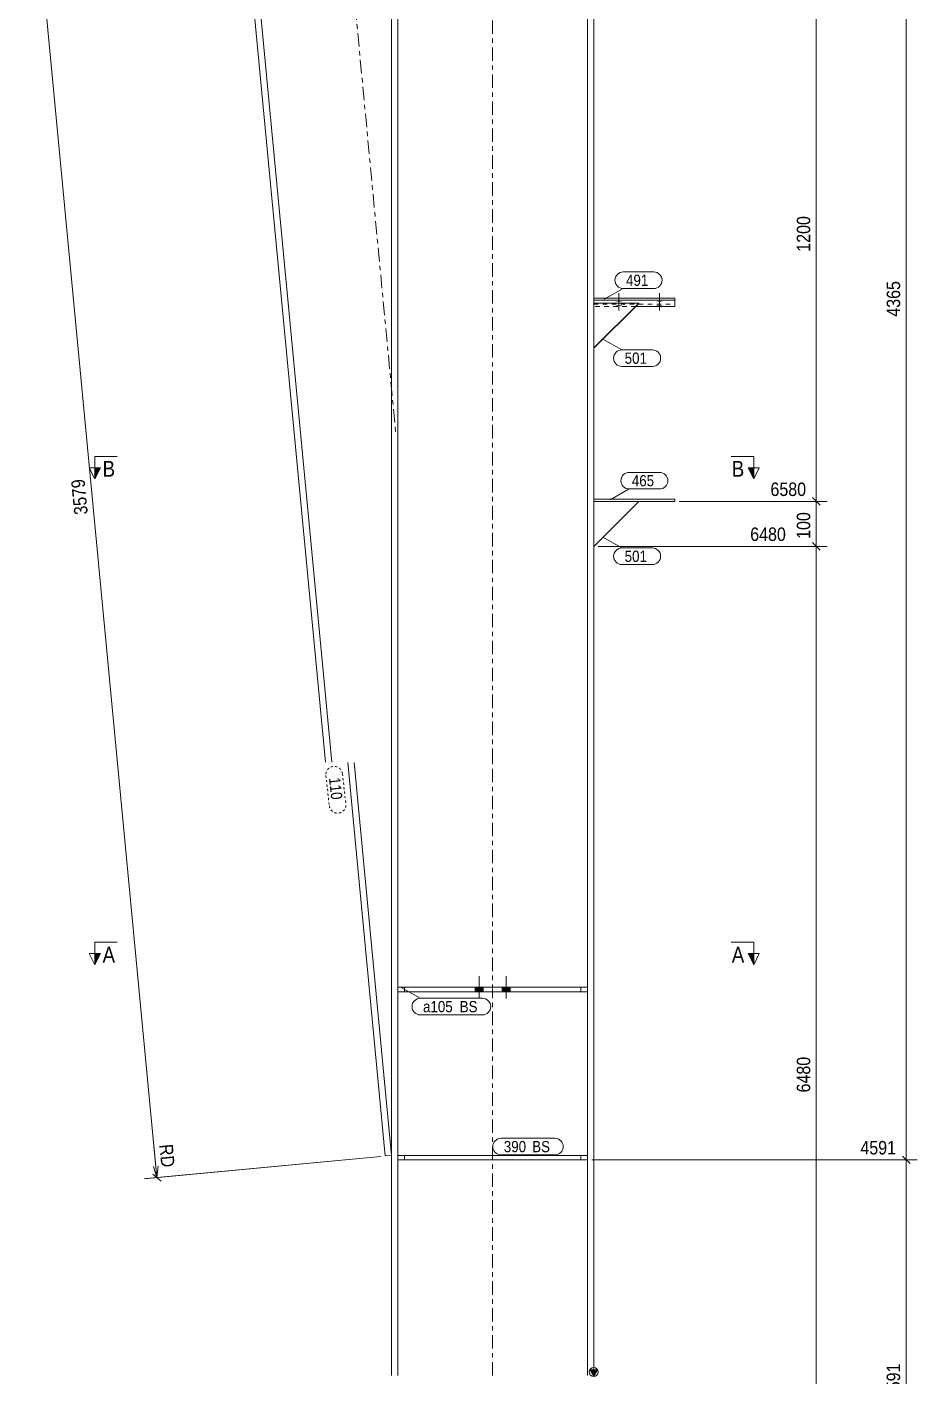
# Model space of a CAD drawing. Header units: millimetres. Extents: x 2 to 579, y 1 to 825.
# Drawn here: x 199.3 to 397.3, y 178.8 to 478.9 of the extents above; entities that cross this region are included whole.
import ezdxf

# ---------------------------------------------------------------- set-up
doc = ezdxf.new("R2010")
doc.units = ezdxf.units.MM
for name, pattern in [('XKITLINE00', [0]), ('XKITLINE01', [4, 1, -1, 1, -1]), ('XKITLINE02', [4, 2, -2]), ('XKITLINE03', [6, 3, -1, 1, -1]), ('XKITLINE04', [3, 0.5, -0.5, 0.5, -0.5, 0.5, -0.5])]:
    doc.linetypes.add(name, pattern=pattern)
for name, color, linetype, lineweight in [('Bolt', 3, 'Continuous', 0), ('Dimensions', 7, 'Continuous', 0), ('Part', 2, 'Continuous', 0), ('PartMark', 7, 'Continuous', 0), ('Section', 6, 'Continuous', 0)]:
    doc.layers.add(name, color=color, linetype=linetype, lineweight=lineweight)
doc.styles.add('ARIAL', font='ARIAL.TTF')

# ---------------------------------------------------------------- blocks, each defined once
blk = doc.blocks.new('*A14')
at = {"layer": 'Bolt'}
for points in [[(299, 264.26), (299, 265.26), (300.8, 265.26), (300.8, 264.26)], [(299, 264.26), (299, 265.26), (300.8, 265.26), (300.8, 264.26)], [(305, 264.26), (305, 265.26), (306.8, 265.26), (306.8, 264.26)], [(305, 264.26), (305, 265.26), (306.8, 265.26), (306.8, 264.26)]]:
    blk.add_hatch(color=3, dxfattribs=at).paths.add_polyline_path(points, flags=17)
at = {"layer": 'Bolt', "color": 3, "linetype": 'XKITLINE00', "lineweight": 0}
for p, q in [((299.9, 267.76), (299.9, 262.76)), ((299.9, 267.76), (299.9, 262.76)), ((305.9, 267.76), (305.9, 262.76)), ((305.9, 267.76), (305.9, 262.76)), ((299, 265.26), (299, 264.26)), ((299, 265.26), (299, 264.26)), ((300.8, 265.26), (300.8, 264.26)), ((300.8, 265.26), (300.8, 264.26)), ((305, 265.26), (305, 264.26)), ((305, 265.26), (305, 264.26)), ((306.8, 265.26), (306.8, 264.26)), ((306.8, 265.26), (306.8, 264.26))]:
    blk.add_line(p, q, dxfattribs=at)
blk = doc.blocks.new('*A15')
at = {"layer": 'Bolt', "color": 3, "linetype": 'XKITLINE02', "lineweight": 0}
for p, q in [((299.9, 267.76), (299.9, 262.76)), ((299.9, 267.76), (299.9, 262.76)), ((305.9, 267.76), (305.9, 262.76)), ((305.9, 267.76), (305.9, 262.76)), ((299, 265.26), (299, 264.26)), ((299, 265.26), (299, 264.26)), ((300.8, 265.26), (300.8, 264.26)), ((300.8, 265.26), (300.8, 264.26)), ((305, 265.26), (305, 264.26)), ((305, 265.26), (305, 264.26)), ((306.8, 265.26), (306.8, 264.26)), ((306.8, 265.26), (306.8, 264.26))]:
    blk.add_line(p, q, dxfattribs=at)
blk = doc.blocks.new('*A18')
at = {"layer": 'Bolt'}
for points in [[(331.03, 417.91), (331.07, 417.91), (331.1, 417.91), (331.14, 417.91), (331.17, 417.91), (331.2, 417.9), (331.23, 417.9), (331.27, 417.9), (331.3, 417.9), (331.33, 417.9), (331.36, 417.9), (331.39, 417.9), (331.42, 417.89), (331.44, 417.89), (331.47, 417.89), (331.49, 417.89), (331.52, 417.88), (331.54, 417.88), (331.56, 417.88), (331.58, 417.88), (331.6, 417.87), (331.62, 417.87), (331.63, 417.87), (331.65, 417.86), (331.66, 417.86), (331.67, 417.86), (331.68, 417.85), (331.69, 417.85), (331.69, 417.85), (331.7, 417.84), (331.7, 417.84), (331.7, 417.83), (331.7, 417.83), (331.7, 417.83), (331.69, 417.82), (331.69, 417.82), (331.68, 417.82), (331.67, 417.81), (331.66, 417.81), (331.65, 417.81), (331.63, 417.8), (331.62, 417.8), (331.6, 417.8), (331.58, 417.79), (331.56, 417.79), (331.54, 417.79), (331.52, 417.79), (331.49, 417.78), (331.47, 417.78), (331.44, 417.78), (331.42, 417.78), (331.39, 417.77), (331.36, 417.77), (331.33, 417.77), (331.3, 417.77), (331.27, 417.77), (331.23, 417.77), (331.2, 417.76), (331.17, 417.76), (331.14, 417.76), (331.1, 417.76), (331.07, 417.76), (331.03, 417.76), (331, 417.76), (330.96, 417.76), (330.93, 417.76), (330.9, 417.76), (330.86, 417.76), (330.83, 417.76), (330.8, 417.76), (330.76, 417.77), (330.73, 417.77), (330.7, 417.77), (330.67, 417.77), (330.64, 417.77), (330.61, 417.77), (330.58, 417.78), (330.56, 417.78), (330.53, 417.78), (330.5, 417.78), (330.48, 417.79), (330.46, 417.79), (330.44, 417.79), (330.42, 417.79), (330.4, 417.8), (330.38, 417.8), (330.37, 417.8), (330.35, 417.81), (330.34, 417.81), (330.33, 417.81), (330.32, 417.82), (330.31, 417.82), (330.31, 417.82), (330.3, 417.83), (330.3, 417.83), (330.3, 417.83), (330.3, 417.84), (330.3, 417.84), (330.31, 417.85), (330.31, 417.85), (330.32, 417.85), (330.33, 417.86), (330.34, 417.86), (330.35, 417.86), (330.37, 417.87), (330.38, 417.87), (330.4, 417.87), (330.42, 417.88), (330.44, 417.88), (330.46, 417.88), (330.48, 417.88), (330.5, 417.89), (330.53, 417.89), (330.56, 417.89), (330.58, 417.89), (330.61, 417.9), (330.64, 417.9), (330.67, 417.9), (330.7, 417.9), (330.73, 417.9), (330.76, 417.9), (330.8, 417.9), (330.83, 417.91), (330.86, 417.91), (330.9, 417.91), (330.93, 417.91), (330.96, 417.91), (331, 417.91)], [(340.03, 417.91), (340.07, 417.91), (340.1, 417.91), (340.14, 417.91), (340.17, 417.91), (340.2, 417.9), (340.23, 417.9), (340.27, 417.9), (340.3, 417.9), (340.33, 417.9), (340.36, 417.9), (340.39, 417.9), (340.42, 417.89), (340.44, 417.89), (340.47, 417.89), (340.49, 417.89), (340.52, 417.88), (340.54, 417.88), (340.56, 417.88), (340.58, 417.88), (340.6, 417.87), (340.62, 417.87), (340.63, 417.87), (340.65, 417.86), (340.66, 417.86), (340.67, 417.86), (340.68, 417.85), (340.69, 417.85), (340.69, 417.85), (340.7, 417.84), (340.7, 417.84), (340.7, 417.83), (340.7, 417.83), (340.7, 417.83), (340.69, 417.82), (340.69, 417.82), (340.68, 417.82), (340.67, 417.81), (340.66, 417.81), (340.65, 417.81), (340.63, 417.8), (340.62, 417.8), (340.6, 417.8), (340.58, 417.79), (340.56, 417.79), (340.54, 417.79), (340.52, 417.79), (340.49, 417.78), (340.47, 417.78), (340.44, 417.78), (340.42, 417.78), (340.39, 417.77), (340.36, 417.77), (340.33, 417.77), (340.3, 417.77), (340.27, 417.77), (340.23, 417.77), (340.2, 417.76), (340.17, 417.76), (340.14, 417.76), (340.1, 417.76), (340.07, 417.76), (340.03, 417.76), (340, 417.76), (339.96, 417.76), (339.93, 417.76), (339.9, 417.76), (339.86, 417.76), (339.83, 417.76), (339.8, 417.76), (339.76, 417.77), (339.73, 417.77), (339.7, 417.77), (339.67, 417.77), (339.64, 417.77), (339.61, 417.77), (339.58, 417.78), (339.56, 417.78), (339.53, 417.78), (339.5, 417.78), (339.48, 417.79), (339.46, 417.79), (339.44, 417.79), (339.42, 417.79), (339.4, 417.8), (339.38, 417.8), (339.37, 417.8), (339.35, 417.81), (339.34, 417.81), (339.33, 417.81), (339.32, 417.82), (339.31, 417.82), (339.31, 417.82), (339.3, 417.83), (339.3, 417.83), (339.3, 417.83), (339.3, 417.84), (339.3, 417.84), (339.31, 417.85), (339.31, 417.85), (339.32, 417.85), (339.33, 417.86), (339.34, 417.86), (339.35, 417.86), (339.37, 417.87), (339.38, 417.87), (339.4, 417.87), (339.42, 417.88), (339.44, 417.88), (339.46, 417.88), (339.48, 417.88), (339.5, 417.89), (339.53, 417.89), (339.56, 417.89), (339.58, 417.89), (339.61, 417.9), (339.64, 417.9), (339.67, 417.9), (339.7, 417.9), (339.73, 417.9), (339.76, 417.9), (339.8, 417.9), (339.83, 417.91), (339.86, 417.91), (339.9, 417.91), (339.93, 417.91), (339.96, 417.91), (340, 417.91)], [(331.03, 417.07), (331.07, 417.07), (331.1, 417.07), (331.14, 417.07), (331.17, 417.07), (331.2, 417.07), (331.23, 417.06), (331.27, 417.06), (331.3, 417.06), (331.33, 417.06), (331.36, 417.06), (331.39, 417.06), (331.42, 417.05), (331.44, 417.05), (331.47, 417.05), (331.49, 417.05), (331.52, 417.04), (331.54, 417.04), (331.56, 417.04), (331.58, 417.04), (331.6, 417.03), (331.62, 417.03), (331.63, 417.03), (331.65, 417.02), (331.66, 417.02), (331.67, 417.02), (331.68, 417.01), (331.69, 417.01), (331.69, 417.01), (331.7, 417), (331.7, 417), (331.7, 417), (331.7, 416.99), (331.7, 416.99), (331.69, 416.98), (331.69, 416.98), (331.68, 416.98), (331.67, 416.97), (331.66, 416.97), (331.65, 416.97), (331.63, 416.96), (331.62, 416.96), (331.6, 416.96), (331.58, 416.95), (331.56, 416.95), (331.54, 416.95), (331.52, 416.95), (331.49, 416.94), (331.47, 416.94), (331.44, 416.94), (331.42, 416.94), (331.39, 416.93), (331.36, 416.93), (331.33, 416.93), (331.3, 416.93), (331.27, 416.93), (331.23, 416.93), (331.2, 416.93), (331.17, 416.92), (331.14, 416.92), (331.1, 416.92), (331.07, 416.92), (331.03, 416.92), (331, 416.92), (330.96, 416.92), (330.93, 416.92), (330.9, 416.92), (330.86, 416.92), (330.83, 416.92), (330.8, 416.93), (330.76, 416.93), (330.73, 416.93), (330.7, 416.93), (330.67, 416.93), (330.64, 416.93), (330.61, 416.93), (330.58, 416.94), (330.56, 416.94), (330.53, 416.94), (330.5, 416.94), (330.48, 416.95), (330.46, 416.95), (330.44, 416.95), (330.42, 416.95), (330.4, 416.96), (330.38, 416.96), (330.37, 416.96), (330.35, 416.97), (330.34, 416.97), (330.33, 416.97), (330.32, 416.98), (330.31, 416.98), (330.31, 416.98), (330.3, 416.99), (330.3, 416.99), (330.3, 417), (330.3, 417), (330.3, 417), (330.31, 417.01), (330.31, 417.01), (330.32, 417.01), (330.33, 417.02), (330.34, 417.02), (330.35, 417.02), (330.37, 417.03), (330.38, 417.03), (330.4, 417.03), (330.42, 417.04), (330.44, 417.04), (330.46, 417.04), (330.48, 417.04), (330.5, 417.05), (330.53, 417.05), (330.56, 417.05), (330.58, 417.05), (330.61, 417.06), (330.64, 417.06), (330.67, 417.06), (330.7, 417.06), (330.73, 417.06), (330.76, 417.06), (330.8, 417.07), (330.83, 417.07), (330.86, 417.07), (330.9, 417.07), (330.93, 417.07), (330.96, 417.07), (331, 417.07)], [(340.03, 417.07), (340.07, 417.07), (340.1, 417.07), (340.14, 417.07), (340.17, 417.07), (340.2, 417.07), (340.23, 417.06), (340.27, 417.06), (340.3, 417.06), (340.33, 417.06), (340.36, 417.06), (340.39, 417.06), (340.42, 417.05), (340.44, 417.05), (340.47, 417.05), (340.49, 417.05), (340.52, 417.04), (340.54, 417.04), (340.56, 417.04), (340.58, 417.04), (340.6, 417.03), (340.62, 417.03), (340.63, 417.03), (340.65, 417.02), (340.66, 417.02), (340.67, 417.02), (340.68, 417.01), (340.69, 417.01), (340.69, 417.01), (340.7, 417), (340.7, 417), (340.7, 417), (340.7, 416.99), (340.7, 416.99), (340.69, 416.98), (340.69, 416.98), (340.68, 416.98), (340.67, 416.97), (340.66, 416.97), (340.65, 416.97), (340.63, 416.96), (340.62, 416.96), (340.6, 416.96), (340.58, 416.95), (340.56, 416.95), (340.54, 416.95), (340.52, 416.95), (340.49, 416.94), (340.47, 416.94), (340.44, 416.94), (340.42, 416.94), (340.39, 416.93), (340.36, 416.93), (340.33, 416.93), (340.3, 416.93), (340.27, 416.93), (340.23, 416.93), (340.2, 416.93), (340.17, 416.92), (340.14, 416.92), (340.1, 416.92), (340.07, 416.92), (340.03, 416.92), (340, 416.92), (339.96, 416.92), (339.93, 416.92), (339.9, 416.92), (339.86, 416.92), (339.83, 416.92), (339.8, 416.93), (339.76, 416.93), (339.73, 416.93), (339.7, 416.93), (339.67, 416.93), (339.64, 416.93), (339.61, 416.93), (339.58, 416.94), (339.56, 416.94), (339.53, 416.94), (339.5, 416.94), (339.48, 416.95), (339.46, 416.95), (339.44, 416.95), (339.42, 416.95), (339.4, 416.96), (339.38, 416.96), (339.37, 416.96), (339.35, 416.97), (339.34, 416.97), (339.33, 416.97), (339.32, 416.98), (339.31, 416.98), (339.31, 416.98), (339.3, 416.99), (339.3, 416.99), (339.3, 417), (339.3, 417), (339.3, 417), (339.31, 417.01), (339.31, 417.01), (339.32, 417.01), (339.33, 417.02), (339.34, 417.02), (339.35, 417.02), (339.37, 417.03), (339.38, 417.03), (339.4, 417.03), (339.42, 417.04), (339.44, 417.04), (339.46, 417.04), (339.48, 417.04), (339.5, 417.05), (339.53, 417.05), (339.56, 417.05), (339.58, 417.05), (339.61, 417.06), (339.64, 417.06), (339.67, 417.06), (339.7, 417.06), (339.73, 417.06), (339.76, 417.06), (339.8, 417.07), (339.83, 417.07), (339.86, 417.07), (339.9, 417.07), (339.93, 417.07), (339.96, 417.07), (340, 417.07)]]:
    blk.add_hatch(color=3, dxfattribs=at).paths.add_polyline_path(points, flags=17)
at = {"layer": 'Bolt', "color": 3, "linetype": 'XKITLINE00', "lineweight": 0}
for p, q in [((331, 416.68), (331, 419.66)), ((331, 415.84), (331, 418.83)), ((340, 416.68), (340, 419.66)), ((340, 415.84), (340, 418.83))]:
    blk.add_line(p, q, dxfattribs=at)
blk = doc.blocks.new('*A20')
at = {"layer": 'Part'}
blk.add_hatch(color=2, dxfattribs=at).paths.add_polyline_path([(324.6, 180.17), (326.2, 180.17), (325.4, 178.77)], flags=17)
at = {"layer": 'Part', "color": 2, "linetype": 'XKITLINE00', "lineweight": 0}
for p, q in [((324, 609.84), (324, 315.36)), ((325.4, 315.36), (325.4, 610.94)), ((281.8, 576.57), (281.8, 315.36)), ((280.4, 575.46), (280.4, 315.36)), ((280.4, 315.26), (280.4, 178.86)), ((281.8, 315.26), (281.8, 265.26)), ((324, 315.26), (324, 265.26)), ((325.4, 178.86), (325.4, 315.26)), ((281.8, 264.26), (281.8, 178.86)), ((324, 264.26), (324, 178.86)), ((325.4, 178.77), (324.6, 180.17)), ((324.6, 180.17), (326.2, 180.17)), ((326.2, 180.17), (325.4, 178.77))]:
    blk.add_line(p, q, dxfattribs=at)
at = {"layer": 'Part', "color": 7, "linetype": 'XKITLINE03', "lineweight": 0}
for p, q in [((302.9, 315.36), (302.9, 603.2)), ((302.9, 178.86), (302.9, 315.26))]:
    blk.add_line(p, q, dxfattribs=at)
at = {"layer": 'Part', "color": 7, "linetype": 'XKITLINE01', "lineweight": 0}
for p, q in [((281.8, 265.26), (281.8, 264.26)), ((324, 265.26), (324, 264.26))]:
    blk.add_line(p, q, dxfattribs=at)
at = {"layer": 'Part', "color": 2, "linetype": 'XKITLINE00', "lineweight": 0}
blk.add_circle((325.4, 179.67), 1, dxfattribs=at)
blk = doc.blocks.new('*A23')
at = {"layer": 'Part', "color": 2, "linetype": 'XKITLINE00', "lineweight": 0}
for p, q in [((343.4, 373.86), (325.4, 373.86)), ((325.4, 373.36), (343.4, 373.36)), ((343.4, 373.36), (343.4, 373.86))]:
    blk.add_line(p, q, dxfattribs=at)
at = {"layer": 'Part', "color": 7, "linetype": 'XKITLINE01', "lineweight": 0}
blk.add_line((325.4, 373.86), (325.4, 373.36), dxfattribs=at)
blk = doc.blocks.new('*A24')
at = {"layer": 'Part', "color": 2, "linetype": 'XKITLINE00', "lineweight": 0}
blk.add_line((325.4, 363.36), (335.4, 373.36), dxfattribs=at)
at = {"layer": 'Part', "color": 7, "linetype": 'XKITLINE01', "lineweight": 0}
for p, q in [((325.4, 373.36), (325.4, 363.36)), ((335.4, 373.36), (325.4, 373.36))]:
    blk.add_line(p, q, dxfattribs=at)
blk = doc.blocks.new('*A28')
at = {"layer": 'Part', "color": 7, "linetype": 'XKITLINE01', "lineweight": 0}
for p, q in [((324, 227.86), (281.8, 227.86)), ((281.8, 227.86), (281.8, 226.86)), ((281.8, 226.86), (324, 226.86)), ((283.3, 226.86), (283.3, 227.86)), ((322.5, 226.86), (322.5, 227.86)), ((324, 226.86), (324, 227.86))]:
    blk.add_line(p, q, dxfattribs=at)
blk = doc.blocks.new('*A29')
at = {"layer": 'Part', "color": 2, "linetype": 'XKITLINE00', "lineweight": 0}
for p, q in [((281.8, 227.86), (324, 227.86)), ((281.8, 226.86), (324, 226.86))]:
    blk.add_line(p, q, dxfattribs=at)
at = {"layer": 'Part', "color": 7, "linetype": 'XKITLINE01', "lineweight": 0}
for p, q in [((281.8, 227.86), (281.8, 226.86)), ((283.3, 226.86), (283.3, 227.86)), ((322.5, 227.86), (322.5, 226.86)), ((324, 226.86), (324, 227.86))]:
    blk.add_line(p, q, dxfattribs=at)
blk = doc.blocks.new('*A30')
at = {"layer": 'Part', "color": 7, "linetype": 'XKITLINE01', "lineweight": 0}
for p, q in [((280.4, 315.36), (280.4, 573.99)), ((280.4, 315.36), (280.4, 573.99)), ((280.4, 227.86), (280.4, 315.26)), ((280.4, 227.86), (280.4, 315.26))]:
    blk.add_line(p, q, dxfattribs=at)
at = {"layer": 'Part', "color": 7, "linetype": 'XKITLINE03', "lineweight": 0}
blk.add_line((263.83, 573.11), (281.34, 388.7), dxfattribs=at)
at = {"layer": 'Part', "color": 2, "linetype": 'XKITLINE00', "lineweight": 0}
for p, q in [((265.71, 315.36), (243.75, 546.57)), ((245.06, 547.61), (267.11, 315.36)), ((279.01, 227.73), (270.69, 315.26)), ((272.1, 315.26), (280.4, 227.86)), ((280.4, 227.86), (279.01, 227.73))]:
    blk.add_line(p, q, dxfattribs=at)
blk = doc.blocks.new('*A32')
at = {"layer": 'Part', "color": 2, "linetype": 'XKITLINE00', "lineweight": 0}
for p, q in [((281.8, 265.26), (324, 265.26)), ((281.8, 265.26), (281.8, 264.26)), ((281.8, 264.26), (324, 264.26)), ((324, 264.26), (324, 265.26))]:
    blk.add_line(p, q, dxfattribs=at)
at = {"layer": 'Part', "color": 7, "linetype": 'XKITLINE01', "lineweight": 0}
for p, q in [((283.3, 264.26), (283.3, 265.26)), ((322.5, 264.26), (322.5, 265.26))]:
    blk.add_line(p, q, dxfattribs=at)
blk = doc.blocks.new('*A33')
at = {"layer": 'Part', "color": 7, "linetype": 'XKITLINE01', "lineweight": 0}
for p, q in [((324, 265.26), (281.8, 265.26)), ((281.8, 264.26), (281.8, 265.26)), ((324, 264.26), (281.8, 264.26)), ((283.3, 265.26), (283.3, 264.26)), ((322.5, 264.26), (322.5, 265.26)), ((324, 265.26), (324, 264.26))]:
    blk.add_line(p, q, dxfattribs=at)
blk = doc.blocks.new('*A37')
at = {"layer": 'Part', "color": 2, "linetype": 'XKITLINE00', "lineweight": 0}
for p, q in [((325.4, 418.59), (343.4, 418.59)), ((325.4, 418.1), (343.4, 418.1)), ((343.4, 418.59), (343.4, 416.73)), ((343.4, 416.73), (334.74, 416.73))]:
    blk.add_line(p, q, dxfattribs=at)
at = {"layer": 'Part', "color": 7, "linetype": 'XKITLINE01', "lineweight": 0}
for p, q in [((325.4, 418.59), (325.4, 416.73)), ((325.4, 417.23), (343.4, 417.23)), ((334.74, 416.73), (325.4, 416.73))]:
    blk.add_line(p, q, dxfattribs=at)
blk = doc.blocks.new('*A38')
at = {"layer": 'Part', "color": 2, "linetype": 'XKITLINE00', "lineweight": 0}
for p, q in [((325.4, 407.5), (335.4, 417.44)), ((335.4, 417.44), (325.4, 417.44)), ((335.4, 417.39), (325.4, 407.44)), ((335.4, 417.44), (335.4, 417.39))]:
    blk.add_line(p, q, dxfattribs=at)
at = {"layer": 'Part', "color": 7, "linetype": 'XKITLINE01', "lineweight": 0}
for p, q in [((325.4, 417.44), (325.4, 407.44)), ((325.4, 417.39), (335.4, 417.39))]:
    blk.add_line(p, q, dxfattribs=at)
blk = doc.blocks.new('*A118')
at = {"layer": 'PartMark', "color": 7, "linetype": 'XKITLINE04', "lineweight": 0}
for p, q in [((265.83, 312.36), (266.57, 305.64)), ((269.5, 312.77), (270.25, 306.05))]:
    blk.add_line(p, q, dxfattribs=at)
for centre, start, end in [((267.66, 312.56), 6.3095, 186.3095), ((268.41, 305.84), 186.3095, 6.3095)]:
    blk.add_arc(centre, 1.85, start, end, dxfattribs=at)
at = {"layer": 'PartMark', "color": 3, "style": 'ARIAL', "width": 0.85}
blk.add_text('110', height=2.5, rotation=-83.6919, dxfattribs=at).set_placement((266.49, 311.83))
blk = doc.blocks.new('*A120')
at = {"layer": 'PartMark', "color": 7, "linetype": 'XKITLINE00', "lineweight": 0}
for p, q in [((327.43, 365.39), (331.67, 363)), ((331.67, 363), (338.43, 363)), ((331.67, 359.3), (338.43, 359.3))]:
    blk.add_line(p, q, dxfattribs=at)
for centre, start, end in [((331.67, 361.15), 90, 270), ((338.43, 361.15), 270, 90)]:
    blk.add_arc(centre, 1.85, start, end, dxfattribs=at)
at = {"layer": 'PartMark', "color": 3, "style": 'ARIAL', "width": 0.85}
blk.add_text('501', height=2.5, dxfattribs=at).set_placement((332.27, 359.9))
blk = doc.blocks.new('*A121')
at = {"layer": 'PartMark', "color": 7, "linetype": 'XKITLINE00', "lineweight": 0}
for p, q in [((333.27, 379.82), (340.03, 379.82)), ((329.03, 373.73), (333.27, 376.12)), ((333.27, 376.12), (340.03, 376.12))]:
    blk.add_line(p, q, dxfattribs=at)
for centre, start, end in [((333.27, 377.97), 90, 270), ((340.03, 377.97), 270, 90)]:
    blk.add_arc(centre, 1.85, start, end, dxfattribs=at)
at = {"layer": 'PartMark', "color": 3, "style": 'ARIAL', "width": 0.85}
blk.add_text('465', height=2.5, dxfattribs=at).set_placement((333.87, 376.72))
blk = doc.blocks.new('*A127')
at = {"layer": 'PartMark', "color": 7, "linetype": 'XKITLINE00', "lineweight": 0}
for p, q in [((282.57, 265.2), (286.82, 262.8)), ((286.82, 262.8), (300.63, 262.8)), ((286.82, 259.1), (300.63, 259.1))]:
    blk.add_line(p, q, dxfattribs=at)
for centre, start, end in [((286.82, 260.95), 90, 270), ((300.63, 260.95), 270, 90)]:
    blk.add_arc(centre, 1.85, start, end, dxfattribs=at)
at = {"layer": 'PartMark', "color": 3, "style": 'ARIAL', "width": 0.85}
for s, p in [('a105', (287.42, 259.7)), ('BS', (295.58, 259.7))]:
    blk.add_text(s, height=2.5, dxfattribs=at).set_placement(p)
blk = doc.blocks.new('*A128')
at = {"layer": 'PartMark', "color": 7, "linetype": 'XKITLINE00', "lineweight": 0}
for p, q in [((304.79, 231.66), (316.75, 231.66)), ((304.79, 227.96), (316.75, 227.96))]:
    blk.add_line(p, q, dxfattribs=at)
for centre, start, end in [((304.79, 229.81), 90, 270), ((316.75, 229.81), 270, 90)]:
    blk.add_arc(centre, 1.85, start, end, dxfattribs=at)
at = {"layer": 'PartMark', "color": 3, "style": 'ARIAL', "width": 0.85}
for s, p in [('390', (305.39, 228.56)), ('BS', (311.7, 228.56))]:
    blk.add_text(s, height=2.5, dxfattribs=at).set_placement(p)
blk = doc.blocks.new('*A130')
at = {"layer": 'Section'}
for points in [[(215.65, 380.86), (214.4, 378.36), (214.4, 380.86)], [(360.97, 380.86), (360.97, 378.36), (359.72, 380.86)]]:
    blk.add_hatch(color=3, dxfattribs=at).paths.add_polyline_path(points, flags=17)
at = {"layer": 'Section', "color": 1, "linetype": 'XKITLINE00', "lineweight": 0}
for p, q in [((214.4, 383.36), (219.4, 383.36)), ((214.4, 383.36), (214.4, 378.36)), ((360.97, 383.36), (355.97, 383.36)), ((360.97, 383.36), (360.97, 378.36))]:
    blk.add_line(p, q, dxfattribs=at)
at = {"layer": 'Section', "color": 3, "linetype": 'XKITLINE00', "lineweight": 0}
for p, q in [((214.4, 378.36), (213.15, 380.86)), ((215.65, 380.86), (213.15, 380.86)), ((214.4, 378.36), (215.65, 380.86)), ((359.72, 380.86), (362.22, 380.86)), ((360.97, 378.36), (359.72, 380.86)), ((362.22, 380.86), (360.97, 378.36))]:
    blk.add_line(p, q, dxfattribs=at)
at = {"layer": 'Section', "color": 7, "style": 'ARIAL', "width": 0.85}
for p in [(216.15, 378.86), (356.1, 378.86)]:
    blk.add_text('B', height=3.5, dxfattribs=at).set_placement(p)
blk = doc.blocks.new('*A131')
at = {"layer": 'Section'}
for points in [[(215.65, 272.76), (214.4, 270.26), (214.4, 272.76)], [(360.97, 272.76), (360.97, 270.26), (359.72, 272.76)]]:
    blk.add_hatch(color=3, dxfattribs=at).paths.add_polyline_path(points, flags=17)
at = {"layer": 'Section', "color": 1, "linetype": 'XKITLINE00', "lineweight": 0}
for p, q in [((214.4, 275.26), (219.4, 275.26)), ((214.4, 275.26), (214.4, 270.26)), ((360.97, 275.26), (355.97, 275.26)), ((360.97, 275.26), (360.97, 270.26))]:
    blk.add_line(p, q, dxfattribs=at)
at = {"layer": 'Section', "color": 3, "linetype": 'XKITLINE00', "lineweight": 0}
for p, q in [((214.4, 270.26), (213.15, 272.76)), ((215.65, 272.76), (213.15, 272.76)), ((214.4, 270.26), (215.65, 272.76)), ((359.72, 272.76), (362.22, 272.76)), ((360.97, 270.26), (359.72, 272.76)), ((362.22, 272.76), (360.97, 270.26))]:
    blk.add_line(p, q, dxfattribs=at)
at = {"layer": 'Section', "color": 7, "style": 'ARIAL', "width": 0.85}
for p in [(216.15, 270.76), (356.1, 270.76)]:
    blk.add_text('A', height=3.5, dxfattribs=at).set_placement(p)
blk = doc.blocks.new('*A145')
at = {"layer": 'Dimensions', "color": 7, "linetype": 'XKITLINE00', "lineweight": 0}
for p, q in [((325, 226.86), (397.3, 226.86)), ((394.05, 227.71), (395.75, 226.02)), ((394.9, 129.26), (394.9, 226.86)), ((326.4, 129.26), (397.3, 129.26)), ((394.05, 130.11), (395.75, 128.42))]:
    blk.add_line(p, q, dxfattribs=at)
at = {"layer": 'Dimensions', "color": 3}
for p in [(394.9, 226.86), (394.9, 129.26)]:
    blk.add_point(p, dxfattribs=at)
at = {"layer": 'Dimensions', "color": 3, "style": 'ARIAL', "width": 0.85}
blk.add_text('4591', height=3, dxfattribs=at).set_placement((384.7, 228.06))
blk.add_text('4591', height=3, rotation=90.0002, dxfattribs=at).set_placement((393.55, 173.61))
blk = doc.blocks.new('*A146')
at = {"layer": 'Dimensions', "color": 7, "linetype": 'XKITLINE00', "lineweight": 0}
for p, q in [((394.9, 226.86), (394.9, 610.94)), ((325, 226.86), (397.3, 226.86)), ((394.05, 227.71), (395.75, 226.02))]:
    blk.add_line(p, q, dxfattribs=at)
at = {"layer": 'Dimensions', "color": 3}
blk.add_point((394.9, 226.86), dxfattribs=at)
at = {"layer": 'Dimensions', "color": 3, "style": 'ARIAL', "width": 0.85}
blk.add_text('4365', height=3, rotation=90.0002, dxfattribs=at).set_placement((393.55, 414.45))
blk = doc.blocks.new('*A149')
at = {"layer": 'Dimensions', "color": 7, "linetype": 'XKITLINE00', "lineweight": 0}
for p, q in [((326.4, 363.36), (377.3, 363.36)), ((374.05, 364.21), (375.75, 362.51)), ((374.9, 129.26), (374.9, 363.36)), ((326.4, 129.26), (377.3, 129.26)), ((374.05, 130.11), (375.75, 128.42))]:
    blk.add_line(p, q, dxfattribs=at)
at = {"layer": 'Dimensions', "color": 3}
for p in [(374.9, 363.36), (374.9, 129.26)]:
    blk.add_point(p, dxfattribs=at)
at = {"layer": 'Dimensions', "color": 3, "style": 'ARIAL', "width": 0.85}
blk.add_text('6480', height=3, dxfattribs=at).set_placement((360.2, 364.56))
blk.add_text('6480', height=3, rotation=90.0002, dxfattribs=at).set_placement((373.55, 241.86))
blk = doc.blocks.new('*A150')
at = {"layer": 'Dimensions', "color": 7, "linetype": 'XKITLINE00', "lineweight": 0}
for p, q in [((344.4, 373.36), (377.3, 373.36)), ((374.05, 374.21), (375.75, 372.51)), ((374.9, 363.36), (374.9, 373.36)), ((326.4, 363.36), (377.3, 363.36)), ((374.05, 364.21), (375.75, 362.51))]:
    blk.add_line(p, q, dxfattribs=at)
at = {"layer": 'Dimensions', "color": 3}
for p in [(374.9, 373.36), (374.9, 363.36)]:
    blk.add_point(p, dxfattribs=at)
at = {"layer": 'Dimensions', "color": 3, "style": 'ARIAL', "width": 0.85}
blk.add_text('6580', height=3, dxfattribs=at).set_placement((364.7, 374.56))
blk.add_text('100', height=3, rotation=90.0002, dxfattribs=at).set_placement((373.55, 365.02))
blk = doc.blocks.new('*A151')
at = {"layer": 'Dimensions', "color": 7, "linetype": 'XKITLINE00', "lineweight": 0}
for p, q in [((326.4, 493.36), (377.3, 493.36)), ((374.05, 494.21), (375.75, 492.51)), ((374.9, 373.36), (374.9, 493.36)), ((344.4, 373.36), (377.3, 373.36)), ((374.05, 374.21), (375.75, 372.51))]:
    blk.add_line(p, q, dxfattribs=at)
at = {"layer": 'Dimensions', "color": 3}
for p in [(374.9, 493.36), (374.9, 373.36)]:
    blk.add_point(p, dxfattribs=at)
at = {"layer": 'Dimensions', "color": 3, "style": 'ARIAL', "width": 0.85}
blk.add_text('7780', height=3, dxfattribs=at).set_placement((360.2, 494.56))
blk.add_text('1200', height=3, rotation=90.0002, dxfattribs=at).set_placement((373.55, 428.91))
blk = doc.blocks.new('*A157')
at = {"layer": 'Dimensions', "color": 7, "linetype": 'XKITLINE00', "lineweight": 0}
for p, q in [((228.24, 222.91), (199.33, 527.29)), ((227.55, 230.1), (228.24, 222.91)), ((278.01, 227.64), (225.4, 222.64)), ((278.01, 227.64), (225.85, 222.68)), ((227.5, 225.35), (228.24, 222.91)), ((228.5, 225.45), (228.24, 222.91)), ((227.31, 223.68), (229.16, 222.15))]:
    blk.add_line(p, q, dxfattribs=at)
at = {"layer": 'Dimensions', "color": 3}
blk.add_point((228.24, 222.91), dxfattribs=at)
at = {"layer": 'Dimensions', "color": 7}
blk.add_point((228.24, 222.91), dxfattribs=at)
at = {"layer": 'Dimensions', "color": 3, "style": 'ARIAL', "width": 0.85}
for s, rotation, p in [('3579', 95.4261, (212.86, 370.54)), ('RD', -84.5743, (228.75, 230.21))]:
    blk.add_text(s, height=3, rotation=rotation, dxfattribs=at).set_placement(p)
blk = doc.blocks.new('*A160')
at = {"layer": 'PartMark', "color": 7, "linetype": 'XKITLINE00', "lineweight": 0}
for p, q in [((327.43, 409.47), (331.67, 407.08)), ((331.67, 407.08), (338.43, 407.08)), ((331.67, 403.38), (338.43, 403.38))]:
    blk.add_line(p, q, dxfattribs=at)
for centre, start, end in [((331.67, 405.23), 90, 270), ((338.43, 405.23), 270, 90)]:
    blk.add_arc(centre, 1.85, start, end, dxfattribs=at)
at = {"layer": 'PartMark', "color": 3, "style": 'ARIAL', "width": 0.85}
blk.add_text('501', height=2.5, dxfattribs=at).set_placement((332.27, 403.98))
blk = doc.blocks.new('*A161')
at = {"layer": 'PartMark', "color": 7, "linetype": 'XKITLINE00', "lineweight": 0}
for p, q in [((331.97, 424.41), (338.73, 424.41)), ((327.72, 418.32), (331.97, 420.71)), ((331.97, 420.71), (338.73, 420.71))]:
    blk.add_line(p, q, dxfattribs=at)
for centre, start, end in [((331.97, 422.56), 90, 270), ((338.73, 422.56), 270, 90)]:
    blk.add_arc(centre, 1.85, start, end, dxfattribs=at)
at = {"layer": 'PartMark', "color": 3, "style": 'ARIAL', "width": 0.85}
blk.add_text('491', height=2.5, dxfattribs=at).set_placement((332.57, 421.31))

msp = doc.modelspace()

# ---------------------------------------------------------------- block references
at = {"lineweight": 0}
for name in ['*A146', '*A30', '*A157', '*A151', '*A161', '*A37', '*A38', '*A18', '*A160', '*A130', '*A121', '*A150', '*A23', '*A24', '*A149', '*A120', '*A118', '*A131', '*A14', '*A15', '*A32', '*A33', '*A127', '*A128', '*A145', '*A28', '*A29']:
    msp.add_blockref(name, (0, 0), dxfattribs=at)
at = {"layer": 'Part', "lineweight": 0}
msp.add_blockref('*A20', (0, 0), dxfattribs=at)

doc.saveas('drawing.dxf')
